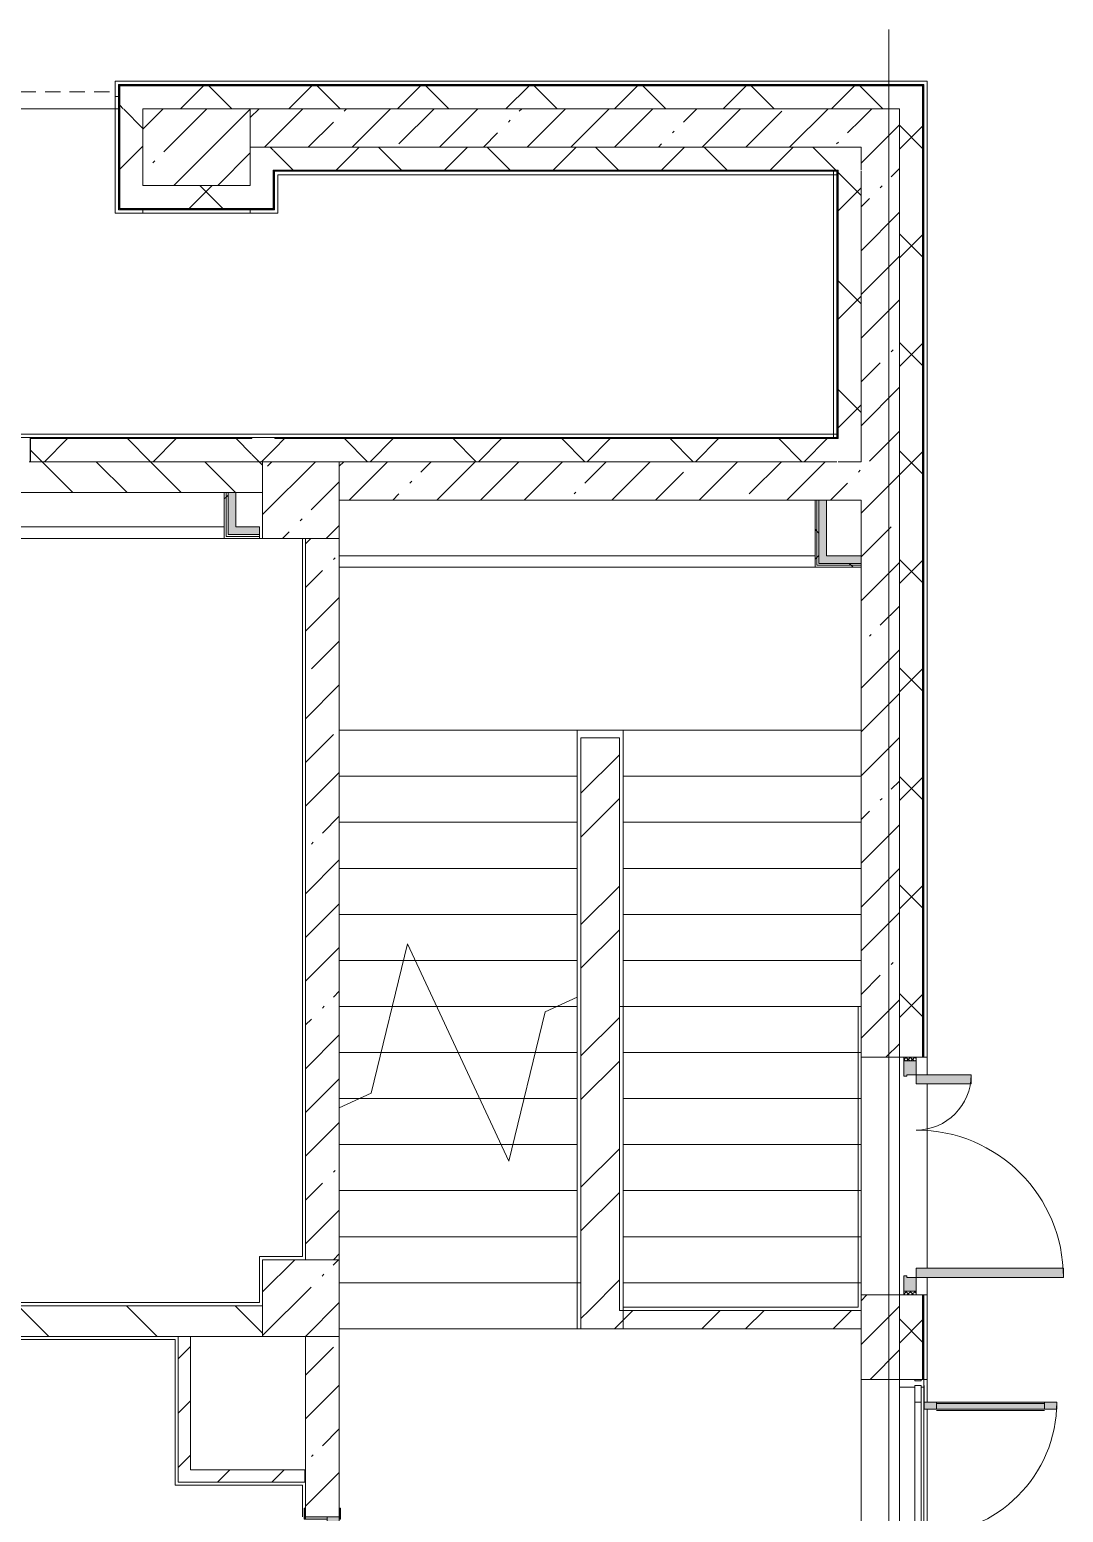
# Model space of a CAD drawing. Header units: millimetres. Extents: x -4185 to 186529, y -8553 to 29097.
# Drawn here: x 178931 to 185667, y 12254 to 21915 of the extents above; entities that cross this region are included whole.
import ezdxf

# ---------------------------------------------------------------- set-up
doc = ezdxf.new("R2010")
doc.units = ezdxf.units.MM
doc.linetypes.add('200_ШТРИХ__ш1_п0_6_', pattern=[160, 100, -60])
for name, color, linetype, lineweight, true_color in [('A-DETL-GENF-6', 7, 'Continuous', 5, 0xaaaaaa), ('A-DETL-GENF-7', 7, 'Continuous', 5, 0xe2e2e2), ('A-DOOR-3', 7, 'Continuous', 5, 0xaaaaaa), ('A-DOOR-4', 7, 'Continuous', 5, 0xe2e2e2), ('A-DOOR-FRAM-2', 7, 'Continuous', 5, 0xe2e2e2), ('A-DOOR-FRAM-3', 7, 'Continuous', 5, 0xaaaaaa), ('A-FLOR-1', 7, 'Continuous', 5, 0xaaaaaa), ('I-WALL-1', 7, 'Continuous', 5, 0xe7e7e7)]:
    doc.layers.add(name, color=color, linetype=linetype, lineweight=lineweight, true_color=true_color)
for name, color, linetype, lineweight in [('A-DETL-MBND-1', 7, '200_ШТРИХ__ш1_п0_6_', 9), ('A-GLAZ-CWMG-2', 7, 'Continuous', 5), ('A-WALL', 7, 'Continuous', 9), ('A-WALL-2', 7, 'Continuous', 5), ('I-WALL-3', 7, 'Continuous', 5), ('S-COLS-2', 7, 'Continuous', 5), ('S-STRS-4', 7, 'Continuous', 5), ('S-STRS-MBND-2', 7, 'Continuous', 5), ('Оси', 7, 'Continuous', 9)]:
    doc.layers.add(name, color=color, linetype=linetype, lineweight=lineweight)
pattern_1 = [(45, (59518.7, 0), (-353.5534, 353.5534), []), (135, (59518.7, 0), (-353.5534, -353.5534), [])]
pattern_2 = [(45, (59518.7, 0), (-285.1231, 285.1231), []), (45, (59803.8, 0), (-285.1231, 285.1231), [504.031, -100.806, 16.764, -84.042])]
pattern_3 = [(45, (59518.7, 0), (-427.6843, 427.6843), []), (45, (59803.8, 0), (-427.6843, 427.6843), [])]
pattern_4 = [(45, (59518.68, 0), (-176.7767, 176.7767), [])]
pattern_5 = [(45, (59518.7, 0), (-530.33, 530.33), []), (135, (59518.7, 0), (-530.33, -530.33), [])]

# ---------------------------------------------------------------- blocks, each defined once
blk = doc.blocks.new('110_Дверь_СКБ_2Ст - Д-1_л_Лестничная клетка EIS60 2-V191-1_10_1_птичка')
at = {"layer": 'A-DOOR-4'}
for points in [[(662.5, 475.4), (662.5, 1010), (612.5, 1010), (612.5, 110), (662.5, 110), (662.5, 317.5)], [(-587.5, 466.9), (-587.5, 510), (-637.5, 510), (-637.5, 110), (-587.5, 110), (-587.5, 317.5)], [(712.5, 30), (697.5, 30), (697.5, -110), (712.5, -110)]]:
    blk.add_hatch(color=256, dxfattribs=at).paths.add_polyline_path(points)
h = blk.add_hatch(color=256, dxfattribs=at)
h.paths.add_polyline_path([(712.5, 110), (662.5, 110), (662.5, 60), (652.5, 60), (652.5, 30), (712.5, 30)])
h.paths.add_polyline_path([(-627.5, 30), (-632.5, 60), (-637.5, 60), (-637.5, 110), (-687.5, 110), (-682.5, 30), (-632.5, 30)])
at = {"layer": 'A-DOOR-FRAM-2'}
for points in [[(-672.5, 118), (-742.5, 118), (-742.5, 110), (-672.5, 112.8)], [(767.5, 117.5), (767.5, 118), (697.5, 117.5), (697.7, 110), (767.5, 110)], [(-672.5, 30), (-687.5, 30), (-682.5, -110), (-672.5, -110)], [(-672.5, -118), (-672.5, -110), (-742.5, -110), (-742.5, -118), (-681.8, -118)], [(767.5, -110), (697.5, -110), (697.5, -118), (767.5, -118)]]:
    blk.add_hatch(color=256, dxfattribs=at).paths.add_polyline_path(points)
at = {"layer": 'A-DOOR-3'}
for p, q in [((662.5, 1010), (612.5, 1010)), ((612.5, 1010), (612.5, 110)), ((662.5, 110), (662.5, 1010)), ((-637.5, 510), (-637.5, 110)), ((-587.5, 510), (-637.5, 510)), ((-587.5, 110), (-587.5, 510)), ((-637.5, 110), (-587.5, 110)), ((612.5, 110), (662.5, 110))]:
    blk.add_line(p, q, dxfattribs=at)
for centre, radius, start, end in [((662.5, 110), 900, 90, 180), ((-637.5, 110), 400, 360, 90)]:
    blk.add_arc(centre, radius, start, end, dxfattribs=at)
at = {"layer": 'A-DOOR-FRAM-3'}
for p, q in [((-672.5, 118), (-742.5, 118)), ((-742.5, 118), (-742.5, 110)), ((-742.5, 110), (-672.5, 110)), ((-637.5, 110), (-687.5, 110)), ((-687.5, 110), (-687.5, 30)), ((-672.5, 110), (-672.5, 118)), ((-637.5, 60), (-637.5, 110)), ((662.5, 110), (662.5, 60)), ((712.5, 110), (662.5, 110)), ((767.5, 118), (697.5, 118)), ((697.5, 118), (697.5, 110)), ((697.5, 110), (767.5, 110)), ((712.5, 30), (712.5, 110)), ((767.5, 110), (767.5, 118)), ((-687.5, 30), (-627.5, 30)), ((-672.5, 30), (-687.5, 30)), ((-687.5, 30), (-687.5, -110)), ((-672.5, -110), (-672.5, 30)), ((-627.5, 60), (-637.5, 60)), ((-627.5, 30), (-627.5, 60)), ((662.5, 60), (652.5, 60)), ((652.5, 60), (652.5, 30)), ((652.5, 30), (712.5, 30)), ((712.5, 30), (697.5, 30)), ((697.5, 30), (697.5, -110)), ((712.5, -110), (712.5, 30)), ((-672.5, -110), (-742.5, -110)), ((-742.5, -110), (-742.5, -118)), ((-742.5, -118), (-672.5, -118)), ((-687.5, -110), (-672.5, -110)), ((-672.5, -118), (-672.5, -110)), ((697.5, -110), (712.5, -110)), ((767.5, -110), (697.5, -110)), ((697.5, -110), (697.5, -118)), ((697.5, -118), (767.5, -118)), ((767.5, -118), (767.5, -110))]:
    blk.add_line(p, q, dxfattribs=at)
blk = doc.blocks.new('BSC_Колонна _Прямоугольная - 700х500-23282984-1_10_1_птичка')
at = {"layer": 'S-COLS-2'}
h = blk.add_hatch(dxfattribs=at)
h.set_pattern_fill('FP_178', color=256, style=0, pattern_type=2)
h.set_pattern_definition([(45, (-120500, -21150), (-285.1231, 285.1231), []), (45, (-120214.88, -21150), (-285.1231, 285.1231), [504.031, -100.806, 16.764, -84.042])])
h.paths.add_polyline_path([(208, -250), (350, -250), (350, 250), (-350, 250), (-350, -250)])
for p, q in [((350, 250), (-350, 250)), ((-350, 250), (-350, -250)), ((350, -250), (350, 250)), ((-350, -250), (350, -250))]:
    blk.add_line(p, q, dxfattribs=at)
blk = doc.blocks.new('110_Дверь_СКБ_2Ст_Наружная - ДН-3_1_л__ Двухстворчатая 1200 х2900 из подвала EI30-23667726-1_10_1_птичка')
at = {"layer": 'A-DOOR-3'}
h = blk.add_hatch(dxfattribs=at)
h.set_pattern_fill('FP_188', color=256, style=0, pattern_type=2)
h.set_pattern_definition([(135, (1526.41, 143.685), (-14.14214, -14.14214), []), (225, (1526.41, 143.685), (14.14214, -14.14214), [])])
h.paths.add_polyline_path([(794.5, 29), (769.5, 29), (769.9, -51), (794.5, -51), (794.5, -31)])
at = {"layer": 'A-DOOR-4'}
for points in [[(679.5, 196.4), (679.5, 989), (619.5, 989), (619.5, 29), (679.5, 31), (679.5, 101)], [(-580.5, 79.1), (-580.5, 389), (-640.5, 389), (-640.5, 29), (-580.5, 31), (-580.5, 79)]]:
    blk.add_hatch(color=256, dxfattribs=at).paths.add_polyline_path(points)
h = blk.add_hatch(color=256, dxfattribs=at)
h.paths.add_polyline_path([(769.5, -39.6), (769.5, 29), (679.5, 29), (679.5, -31), (669.5, -31), (669.5, -51), (769.5, -50.6)])
h.paths.add_polyline_path([(-630.5, -51), (-630.5, -31), (-640.5, -31), (-640.5, 29), (-730.5, 29), (-730.5, -51), (-640.5, -51)])
at = {"layer": 'A-DOOR-FRAM-3'}
h = blk.add_hatch(dxfattribs=at)
h.set_pattern_fill('FP_189', color=256, style=0, pattern_type=2)
h.set_pattern_definition([(45, (-596.384, 143.685), (-14.1421, 14.1421), []), (135, (-596.384, 143.685), (-14.1421, -14.1421), [])])
h.paths.add_polyline_path([(-730.5, -51), (-730.5, 29), (-755.5, 29), (-755.5, -51)])
at = {"layer": 'A-DOOR-3'}
for p, q in [((679.5, 989), (619.5, 989)), ((619.5, 989), (619.5, 29)), ((679.5, 29), (679.5, 989)), ((-640.5, 389), (-640.5, 29)), ((-580.5, 389), (-640.5, 389)), ((-580.5, 29), (-580.5, 389)), ((-640.5, 29), (-580.5, 29)), ((619.5, 29), (679.5, 29))]:
    blk.add_line(p, q, dxfattribs=at)
for centre, radius, start, end in [((679.5, 29), 960, 90, 180), ((-640.5, 29), 360, 0, 90)]:
    blk.add_arc(centre, radius, start, end, dxfattribs=at)
at = {"layer": 'A-DOOR-FRAM-3'}
for p, q in [((-730.5, 29), (-755.5, 29)), ((-755.5, 29), (-755.5, -51)), ((-640.5, 29), (-730.5, 29)), ((-730.5, 29), (-730.5, -51)), ((-730.5, -51), (-730.5, 29)), ((-640.5, -31), (-640.5, 29)), ((679.5, 29), (679.5, -31)), ((769.5, 29), (679.5, 29)), ((769.5, -51), (769.5, 29)), ((794.5, 29), (769.5, 29)), ((769.5, 29), (769.5, -51)), ((794.5, -51), (794.5, 29)), ((-755.5, -51), (-730.5, -51)), ((-730.5, -51), (-630.5, -51)), ((-630.5, -31), (-640.5, -31)), ((-630.5, -51), (-630.5, -31)), ((679.5, -31), (669.5, -31)), ((669.5, -31), (669.5, -51)), ((669.5, -51), (769.5, -51)), ((769.5, -51), (794.5, -51))]:
    blk.add_line(p, q, dxfattribs=at)
blk = doc.blocks.new('Прямоугольный импост - Импост структурный с накладкой - 160мм-18691760-1_10_1_птичка')
at = {"layer": 'A-GLAZ-CWMG-2'}
for p, q in [((-50, 0), (-50, 17)), ((-50, 17), (0, 17)), ((0, 0), (-10, 0)), ((-10, 0), (-10, -40)), ((0, 17), (0, 0)), ((-50, -140), (-50, -40)), ((-10, -40), (0, -40)), ((0, -40), (0, -140)), ((0, -140), (-50, -140))]:
    blk.add_line(p, q, dxfattribs=at)
blk = doc.blocks.new('Дверь_Витражная_СКБ_2Ст - ВН-6-31912847-1_10_1_птичка')
at = {"layer": 'A-DETL-GENF-7'}
for points in [[(-643, -39), (-643, -370), (-598, -370), (-598, -20), (-643, -20)], [(562, -20), (562, -884), (607, -884), (607, -20)], [(607, -17), (607, -20), (705, -17)]]:
    blk.add_hatch(color=256, dxfattribs=at).paths.add_polyline_path(points)
at = {"layer": 'A-DETL-GENF-6'}
for p, q in [((-607, -20), (-715, -20)), ((-715, -20), (-607, -20)), ((-598, -20), (-643, -20)), ((-643, -370), (-643, -20)), ((-598, -20), (-643, -20)), ((-643, -20), (-643, -370)), ((-598, -370), (-598, -20)), ((-598, -370), (-598, -20)), ((562, -20), (607, -20)), ((562, -884), (562, -20)), ((562, -20), (562, -884)), ((607, -20), (562, -20)), ((607, -884), (607, -20)), ((607, -884), (607, -20)), ((607, -20), (715, -20)), ((607, -20), (715, -20)), ((-643, -100), (-598, -100)), ((-633, -290), (-633, -100)), ((-589, -290), (-589, -100)), ((553, -804), (553, -100)), ((607, -100), (562, -100)), ((597, -804), (597, -100)), ((-643, -290), (-598, -290)), ((-643, -370), (-598, -370)), ((-643, -370), (-598, -370)), ((607, -804), (562, -804)), ((607, -884), (562, -884)), ((562, -884), (607, -884))]:
    blk.add_line(p, q, dxfattribs=at)
at = {"layer": 'A-DOOR-3'}
for p, q in [((-715, 40), (-607, 40)), ((-715, 0), (-715, 40)), ((-607, 40), (-607, 0)), ((607, 40), (715, 40)), ((607, 0), (607, 40)), ((715, 40), (715, 0)), ((-607, 0), (-715, 0)), ((-607, -370), (-607, -20)), ((715, 0), (607, 0)), ((607, -884), (607, -20))]:
    blk.add_line(p, q, dxfattribs=at)
for centre, radius, start, end in [((-607, -20), 350, 270, 0), ((607, -20), 864, 180, 270)]:
    blk.add_arc(centre, radius, start, end, dxfattribs=at)
blk = doc.blocks.new('Прямоугольный импост - Импост структурный с накладкой - 160мм-23689444-1_10_1_птичка')
at = {"layer": 'A-GLAZ-CWMG-2'}
for p, q in [((125081, 13070), (125081, 11660)), ((125238, 13070), (125238, 11660)), ((125181, 12972), (125181, 11758)), ((125221, 12972), (125221, 11758))]:
    blk.add_line(p, q, dxfattribs=at)
blk = doc.blocks.new('BSC_Колонна _Прямоугольная - 500х500-V238-1_10_1_птичка')
at = {"layer": 'S-COLS-2'}
h = blk.add_hatch(dxfattribs=at)
h.set_pattern_fill('FP_192', color=256, style=0, pattern_type=2)
h.set_pattern_definition([(45, (-121180, -18850), (-285.1231, 285.1231), []), (45, (-120894.88, -18850), (-285.1231, 285.1231), [504.031, -100.806, 16.764, -84.042])])
h.paths.add_polyline_path([(230, -250), (250, -250), (250, 250), (-250, 250), (-250, -250), (30, -250)])
for p, q in [((250, 250), (-250, 250)), ((-250, 250), (-250, -250)), ((250, -250), (250, 250)), ((-250, -250), (250, -250))]:
    blk.add_line(p, q, dxfattribs=at)
blk = doc.blocks.new('BSC_Колонна _Прямоугольная - 500х500-22291386-1_10_1_птичка')
at = {"layer": 'S-COLS-2'}
h = blk.add_hatch(dxfattribs=at)
h.set_pattern_fill('FP_193', color=256, style=0, pattern_type=2)
h.set_pattern_definition([(45, (-121180, -13650), (-285.1231, 285.1231), []), (45, (-120894.88, -13650), (-285.1231, 285.1231), [504.031, -100.806, 16.764, -84.042])])
h.paths.add_polyline_path([(109, -250), (250, -250), (250, 250), (-250, 250), (-250, -250), (62, -250)])
for p, q in [((250, 250), (-250, 250)), ((-250, 250), (-250, -250)), ((250, -250), (250, 250)), ((-250, -250), (250, -250))]:
    blk.add_line(p, q, dxfattribs=at)
blk = doc.blocks.new('BSC_Колонна _Прямоугольная - 500х500-V245-1_10_1_птичка')
at = {"layer": 'S-COLS-2'}
for p, q in [((250, 250), (-250, 250)), ((-250, 250), (-250, -250)), ((250, -250), (250, 250)), ((-250, -250), (250, -250))]:
    blk.add_line(p, q, dxfattribs=at)
blk = doc.blocks.new('Зашивка приборов отопления2 - Зашивка приборов отопления-33269377-1_10_1_птичка')
at = {"layer": 'A-WALL-2'}
for p, q in [((119410, 18900), (118210, 18900)), ((120680.1, 18675), (120680.1, 18900)), ((118010, 18675), (120680.1, 18675)), ((120680.1, 18675), (118010, 18675)), ((120680.1, 18600), (120680.1, 18675)), ((118010, 18600), (120680.1, 18600))]:
    blk.add_line(p, q, dxfattribs=at)
blk = doc.blocks.new('Зашивка приборов отопления3 - Зашивка приборов отопления-33270266-1_10_1_птичка')
at = {"layer": 'A-WALL-2'}
for p, q in [((121430, 18487.5), (124530, 18487.5)), ((124530, 18487.5), (121430, 18487.5)), ((121430, 18412.5), (124530, 18412.5))]:
    blk.add_line(p, q, dxfattribs=at)

msp = doc.modelspace()

# ---------------------------------------------------------------- hatches: boundary and pattern name
at = {"layer": 'A-WALL-2'}
h = msp.add_hatch(dxfattribs=at)
h.set_pattern_fill('FP_109', color=256, style=0, pattern_type=2)
h.set_pattern_definition(pattern_1)
h.paths.add_polyline_path([(184598.7, 21400), (184594.3, 21550), (179518.7, 21550), (179518.7, 21400), (184348.7, 21400)])
h = msp.add_hatch(dxfattribs=at)
h.set_pattern_fill('FP_109', color=256, style=0, pattern_type=2)
h.set_pattern_definition(pattern_1)
h.paths.add_polyline_path([(184748.7, -250), (184748.7, 7700), (184598.7, 7700), (184598.7, -250), (184708.7, -250)])
h.paths.add_polyline_path([(184747, 8900), (184748.7, 8900), (184748.7, 10820), (184598.7, 10820), (184598.7, 8900), (184708.7, 8900)])
h.paths.add_polyline_path([(184598.7, 13120), (184748.7, 13120), (184748.7, 13670), (184598.7, 13670), (184598.7, 13293.6)])
h.paths.add_polyline_path([(184598.7, 15220), (184748.7, 15220), (184748.7, 21550), (184598.7, 21550), (184598.7, 15593.2)])
h = msp.add_hatch(dxfattribs=at)
h.set_pattern_fill('FP_109', color=256, style=0, pattern_type=2)
h.set_pattern_definition(pattern_1)
h.paths.add_polyline_path([(179518.7, 20750), (179668.7, 20750), (179668.7, 21400), (179518.7, 21395.4), (179518.7, 20900)])
h = msp.add_hatch(dxfattribs=at)
h.set_pattern_fill('FP_109', color=256, style=0, pattern_type=2)
h.set_pattern_definition(pattern_1)
h.paths.add_polyline_path([(180368.7, 20750), (180518.7, 20750), (180518.7, 21150), (180368.7, 21150), (180368.7, 20900)])
h = msp.add_hatch(dxfattribs=at)
h.set_pattern_fill('FP_109', color=256, style=0, pattern_type=2)
h.set_pattern_definition(pattern_1)
h.paths.add_polyline_path([(184198.7, 21000), (184348.7, 21000), (184348.7, 21150), (180518.7, 21150), (180521.7, 21000), (184146.1, 21000)])
h = msp.add_hatch(dxfattribs=at)
h.set_pattern_fill('FP_109', color=256, style=0, pattern_type=2)
h.set_pattern_definition(pattern_1)
h.paths.add_polyline_path([(184348.7, 19100), (184348.7, 21000), (184198.7, 20997), (184198.7, 19100), (184294.8, 19100)])
h = msp.add_hatch(dxfattribs=at)
h.set_pattern_fill('FP_109', color=256, style=0, pattern_type=2)
h.set_pattern_definition(pattern_1)
h.paths.add_polyline_path([(180226.7, 20750), (180368.7, 20750), (180368.7, 20900), (179668.7, 20900), (179668.7, 20750)])
h = msp.add_hatch(dxfattribs=at)
h.set_pattern_fill('FP_109', color=256, style=0, pattern_type=2)
h.set_pattern_definition(pattern_1)
h.paths.add_polyline_path([(172427.5, 19100), (172409.1, 19125), (172419.1, 19100)])
h.paths.add_polyline_path([(172324.5, 19100), (172339.1, 19100), (172319.1, 19218.2), (172319.1, 19100)])
h.paths.add_polyline_path([(180370.7, 19100), (180378.7, 19100), (180375.7, 19250), (178936.7, 19250), (178936.7, 19100), (179297.2, 19100)])
h.paths.add_polyline_path([(177528.7, 19100), (177720.7, 19100), (177720.7, 19250), (175019.1, 19250), (175019.1, 19100), (177438.3, 19100)])
h.paths.add_polyline_path([(172375, 19158.9), (172376.2, 19170.9), (172369.1, 19180.7), (172369.1, 19250), (172319, 19250), (172324.5, 19228.8), (172369.1, 19167.1)])
h = msp.add_hatch(dxfattribs=at)
h.set_pattern_fill('FP_109', color=256, style=0, pattern_type=2)
h.set_pattern_definition(pattern_1)
h.paths.add_polyline_path([(180448.7, 19100), (180528.7, 19100), (180528.7, 19258), (180378.7, 19253), (180378.7, 19100)])
h = msp.add_hatch(dxfattribs=at)
h.set_pattern_fill('FP_109', color=256, style=0, pattern_type=2)
h.set_pattern_definition(pattern_1)
h.paths.add_polyline_path([(181156.2, 19100), (184198.7, 19100), (184195.7, 19250), (180528.7, 19250), (180528.7, 19100), (180948.7, 19100)])
h = msp.add_hatch(dxfattribs=at)
h.set_pattern_fill('FP_91', color=256, style=0, pattern_type=2)
h.set_pattern_definition([(135, (59518.68, 0), (-176.7767, -176.7767), [])])
h.paths.add_polyline_path([(180428.7, 18900), (180448.7, 18900), (180448.7, 19100), (178928.7, 19100), (178928.7, 18900), (180198.8, 18900)])
h.paths.add_polyline_path([(177548.7, 18900), (177728.7, 18900), (177723.7, 19100), (177528.7, 19100), (177528.7, 18900)])
at = {"layer": 'I-WALL-1'}
for points in [[(180274.3, 18675), (180274.3, 18900), (180224.3, 18900), (180224.3, 18675)], [(184123.7, 18487.5), (184123.7, 18850), (184073.7, 18848), (184073.7, 18487.5)], [(180224.3, 18625), (180428.7, 18625), (180428.7, 18675), (180224.3, 18675)], [(184348.7, 18437.5), (184348.7, 18487.5), (184073.7, 18487.5), (184073.7, 18437.5), (184346.7, 18437.5)]]:
    msp.add_hatch(color=256, dxfattribs=at).paths.add_polyline_path(points)
at = {"layer": 'I-WALL-3'}
h = msp.add_hatch(dxfattribs=at)
h.set_pattern_fill('FP_90', color=256, style=0, pattern_type=2)
h.set_pattern_definition(pattern_2)
h.paths.add_polyline_path([(184348.7, 21150), (184348.7, 21400), (180368.7, 21400), (180368.7, 21150), (184134.3, 21150)])
h = msp.add_hatch(dxfattribs=at)
h.set_pattern_fill('FP_90', color=256, style=0, pattern_type=2)
h.set_pattern_definition(pattern_2)
h.paths.add_polyline_path([(184598.7, 10600), (184598.7, 10820), (184348.7, 10820), (184348.7, 10600), (184398.7, 10600)])
h.paths.add_polyline_path([(184598.7, 13120), (184598.7, 13670), (184348.7, 13670), (184348.7, 13120)])
h.paths.add_polyline_path([(184348.7, 15220), (184598.7, 15220), (184598.7, 21400), (184348.7, 21400), (184348.7, 15550)])
h = msp.add_hatch(dxfattribs=at)
h.set_pattern_fill('FP_90', color=256, style=0, pattern_type=2)
h.set_pattern_definition(pattern_2)
h.paths.add_polyline_path([(184190.7, 18850), (184348.7, 18850), (184348.7, 19100), (180948.7, 19100), (180948.7, 18850), (184123.7, 18850)])
h = msp.add_hatch(dxfattribs=at)
h.set_pattern_fill('FP_201', color=256, style=0, pattern_type=2)
h.set_pattern_definition(pattern_5)
h.paths.add_polyline_path([(180208.7, 18612.5), (180211.8, 18612.5), (180211.8, 18900), (180199.3, 18900), (180199.3, 18612.5)])
h = msp.add_hatch(dxfattribs=at)
h.set_pattern_fill('FP_201', color=256, style=0, pattern_type=2)
h.set_pattern_definition(pattern_5)
h.paths.add_polyline_path([(180224.3, 18625), (180224.3, 18900), (180211.8, 18900), (180211.8, 18625)])
h = msp.add_hatch(dxfattribs=at)
h.set_pattern_fill('FP_201', color=256, style=0, pattern_type=2)
h.set_pattern_definition(pattern_5)
h.paths.add_polyline_path([(184061.2, 18425), (184061.2, 18850), (184048.7, 18850), (184048.7, 18425), (184058.1, 18425)])
h = msp.add_hatch(dxfattribs=at)
h.set_pattern_fill('FP_201', color=256, style=0, pattern_type=2)
h.set_pattern_definition(pattern_5)
h.paths.add_polyline_path([(184073.7, 18437.5), (184073.7, 18850), (184061.2, 18849), (184061.2, 18437.5)])
h = msp.add_hatch(dxfattribs=at)
h.set_pattern_fill('FP_90', color=256, style=0, pattern_type=2)
h.set_pattern_definition(pattern_2)
h.paths.add_polyline_path([(180948.7, 10380), (180948.7, 10825), (180728.7, 10825), (180728.7, 10380)])
h.paths.add_polyline_path([(180868.7, 12225), (180948.7, 12225), (180948.7, 13400), (180728.7, 13400), (180728.7, 12225)])
h.paths.add_polyline_path([(180847.2, 13900), (180948.7, 13900), (180948.7, 18600), (180728.7, 18600), (180728.7, 13900), (180740.7, 13900)])
h = msp.add_hatch(dxfattribs=at)
h.set_pattern_fill('FP_201', color=256, style=0, pattern_type=2)
h.set_pattern_definition(pattern_5)
h.paths.add_polyline_path([(184348.7, 18412.5), (184347.7, 18425), (184048.7, 18425), (184048.7, 18412.5), (184347.6, 18412.5)])
h = msp.add_hatch(dxfattribs=at)
h.set_pattern_fill('FP_201', color=256, style=0, pattern_type=2)
h.set_pattern_definition(pattern_5)
h.paths.add_polyline_path([(184347.7, 18425), (184348.7, 18425), (184346.7, 18437.5), (184061.2, 18437.5), (184061.2, 18425), (184123.7, 18425)])
h = msp.add_hatch(dxfattribs=at)
h.set_pattern_fill('FP_160', color=256, style=0, pattern_type=2)
h.set_pattern_definition(pattern_3)
h.paths.add_polyline_path([(182523.7, 13570), (182773.7, 13570), (182773.7, 17300), (182523.7, 17300), (182523.7, 13750)])
h = msp.add_hatch(dxfattribs=at)
h.set_pattern_fill('FP_108', color=256, style=0, pattern_type=2)
h.set_pattern_definition([(135, (59518.7, 0), (-353.5534, -353.5534), [])])
h.paths.add_polyline_path([(180448.7, 13400), (180448.7, 13600), (175618.7, 13600), (175618.7, 13400), (180226.7, 13400)])
h = msp.add_hatch(dxfattribs=at)
h.set_pattern_fill('FP_160', color=256, style=0, pattern_type=2)
h.set_pattern_definition(pattern_3)
h.paths.add_polyline_path([(182798.7, 13450), (184348.7, 13450), (184348.7, 13570), (182523.7, 13570), (182523.7, 13450), (182773.7, 13450)])
h = msp.add_hatch(dxfattribs=at)
h.set_pattern_fill('FP_107', color=256, style=0, pattern_type=2)
h.set_pattern_definition(pattern_4)
h.paths.add_polyline_path([(179898.7, 12450), (179978.7, 12450), (179978.7, 13400), (179898.7, 13400), (179898.7, 13077.6)])
h = msp.add_hatch(dxfattribs=at)
h.set_pattern_fill('FP_107', color=256, style=0, pattern_type=2)
h.set_pattern_definition(pattern_4)
h.paths.add_polyline_path([(180723.7, 12450), (180723.7, 12530), (179978.7, 12530), (179978.7, 12450), (180708.7, 12450)])

# ---------------------------------------------------------------- linework, layer by layer
at = {"layer": 'A-DETL-MBND-1'}
for p, q in [((170711.3, 21510), (179488.7, 21510)), ((179488.7, 21400), (170790.8, 21400))]:
    msp.add_line(p, q, dxfattribs=at)
at = {"layer": 'A-FLOR-1'}
for p, q in [((179488.7, 21400), (170790.8, 21400)), ((180428.7, 18600), (180448.7, 18600)), ((180708.7, 18600), (180708.7, 13920)), ((184348.7, 15550), (182773.7, 15550)), ((182798.7, 15550), (182798.7, 13590)), ((184328.7, 13590), (184328.7, 15550)), ((180428.7, 13920), (180428.7, 13620)), ((180708.7, 13920), (180428.7, 13920)), ((182523.7, 13750), (182498.7, 13750)), ((180428.7, 13620), (177548.7, 13620)), ((182798.7, 13590), (184328.7, 13590)), ((182523.7, 13450), (182498.7, 13450)), ((173192.9, 13380), (179878.7, 13380)), ((179878.7, 12430), (179878.7, 13380)), ((180708.7, 12430), (179878.7, 12430)), ((180708.7, 12225), (180708.7, 12430))]:
    msp.add_line(p, q, dxfattribs=at)
at = {"layer": 'A-WALL'}
for p, q in [((179515.7, 21553), (184751.7, 21553)), ((179515.7, 20747), (179515.7, 21553)), ((179518.7, 21550), (184748.7, 21550)), ((179518.7, 20750), (179518.7, 21550)), ((184748.7, 15220), (184748.7, 21550)), ((184751.7, 15220), (184751.7, 21553)), ((184598.7, 21400), (184598.7, 15220)), ((180526.7, 21150), (180518.7, 21150)), ((184348.7, 21000), (184348.7, 21150)), ((184198.7, 21000), (180518.7, 21000)), ((180518.7, 20750), (180518.7, 21000)), ((184195.7, 20997), (180521.7, 20997)), ((180521.7, 20747), (180521.7, 20997)), ((180526.7, 20997), (180526.7, 20992)), ((184195.7, 19253), (184195.7, 20997)), ((184198.7, 19250), (184198.7, 21000)), ((184348.7, 20992), (184348.7, 19100)), ((180521.7, 20747), (179515.7, 20747)), ((180518.7, 20750), (179518.7, 20750)), ((178933.7, 19253), (178933.7, 19100)), ((180375.7, 19253), (178933.7, 19253)), ((180378.7, 19250), (178936.7, 19250)), ((178936.7, 19250), (178936.7, 19100)), ((180370.7, 19253), (180370.7, 19258)), ((180375.7, 19258), (180375.7, 19253)), ((180378.7, 19258), (180378.7, 19250)), ((180528.7, 19250), (180528.7, 19258)), ((180528.7, 19253), (184195.7, 19253)), ((180528.7, 19250), (184198.7, 19250)), ((180448.7, 19100), (178928.7, 19100)), ((184198.7, 19100), (184348.7, 19100)), ((180211.8, 18900), (180211.8, 18612.5)), ((180224.3, 18900), (180224.3, 18625)), ((184123.7, 18850), (184048.7, 18850)), ((184061.2, 18850), (184061.2, 18425)), ((184073.7, 18850), (184073.7, 18437.5)), ((180211.8, 18612.5), (180428.7, 18612.5)), ((180224.3, 18625), (180428.7, 18625)), ((184348.7, 18412.5), (184348.7, 18487.5)), ((184061.2, 18425), (184348.7, 18425)), ((184073.7, 18437.5), (184348.7, 18437.5)), ((184598.7, 13670), (184598.7, 13120)), ((184748.7, 13120), (184748.7, 13670)), ((184751.7, 13120), (184751.7, 13670)), ((184348.7, 13450), (184348.7, 13570)), ((179978.7, 13400), (179898.7, 13400))]:
    msp.add_line(p, q, dxfattribs=at)
at = {"layer": 'A-WALL-2'}
for p, q in [((179488.7, 21580), (184778.7, 21580)), ((179488.7, 20720), (179488.7, 21580)), ((184756.7, 21558), (179510.7, 21558)), ((179510.7, 21558), (179510.7, 20742)), ((184756.7, 15220), (184756.7, 21558)), ((184778.7, 21580), (184778.7, 15105)), ((179510.7, 21479), (179488.7, 21479)), ((179510.7, 21400), (179488.7, 21400)), ((180368.7, 21400), (184598.7, 21400)), ((180526.7, 20992), (184190.7, 20992)), ((180526.7, 20742), (180526.7, 20992)), ((184190.7, 20970), (180548.7, 20970)), ((180548.7, 20970), (180548.7, 20720)), ((184168.7, 19258), (184168.7, 20992)), ((184190.7, 20992), (184190.7, 19258)), ((180548.7, 20720), (179488.7, 20720)), ((179510.7, 20742), (180526.7, 20742)), ((179668.7, 20742), (179668.7, 20720)), ((180368.7, 20720), (180368.7, 20742)), ((174871.1, 19280), (184190.7, 19280)), ((180528.7, 19258), (175019.1, 19258)), ((184190.7, 19258), (180528.7, 19258)), ((177528.7, 18900), (180448.7, 18900)), ((184598.7, 15220), (184626.7, 15220)), ((184598.7, 13670), (184598.7, 15220)), ((184706.7, 15220), (184778.7, 15220)), ((184778.7, 15045), (184778.7, 13845)), ((184778.7, 13785), (184778.7, 12972)), ((184626.7, 13670), (184598.7, 13670)), ((184778.7, 13670), (184706.7, 13670)), ((184756.7, 13120), (184756.7, 13670)), ((184598.7, 13120), (184778.7, 13120)), ((184598.7, 10820), (184598.7, 13120)), ((184778.7, 12927), (184778.7, 11767))]:
    msp.add_line(p, q, dxfattribs=at)
at = {"layer": 'I-WALL-3'}
for p, q in [((184348.7, 21400), (180368.7, 21400)), ((180368.7, 21150), (184348.7, 21150)), ((184190.7, 19100), (180948.7, 19100)), ((180199.3, 18900), (180199.3, 18600)), ((180274.3, 18675), (180274.3, 18900)), ((180948.7, 18850), (184048.7, 18850)), ((184048.7, 18850), (184048.7, 18412.5)), ((184123.7, 18850), (184348.7, 18850)), ((184123.7, 18487.5), (184123.7, 18850)), ((184348.7, 18850), (184348.7, 18487.5)), ((180428.7, 18675), (180274.3, 18675)), ((180428.7, 18600), (180428.7, 18675)), ((180199.3, 18600), (180428.7, 18600)), ((180728.7, 18600), (180728.7, 13900)), ((180948.7, 13900), (180948.7, 18600)), ((184348.7, 18487.5), (184123.7, 18487.5)), ((184048.7, 18412.5), (184348.7, 18412.5)), ((184348.7, 18412.5), (184348.7, 13570)), ((182523.7, 17300), (182523.7, 13450)), ((182773.7, 17300), (182523.7, 17300)), ((182773.7, 13570), (182773.7, 17300)), ((184348.7, 15220), (184598.7, 15220)), ((184598.7, 13670), (184348.7, 13670)), ((180448.7, 13600), (177528.7, 13600)), ((184348.7, 13570), (182773.7, 13570)), ((182523.7, 13450), (184348.7, 13450)), ((184348.7, 10600), (184348.7, 13450)), ((175618.7, 13400), (179898.7, 13400)), ((179898.7, 13400), (179898.7, 12450)), ((179978.7, 13400), (180448.7, 13400)), ((179978.7, 12530), (179978.7, 13400)), ((180728.7, 13400), (180728.7, 12280)), ((180948.7, 12280), (180948.7, 13400)), ((184348.7, 13120), (184598.7, 13120)), ((180723.7, 12530), (179978.7, 12530)), ((180723.7, 12450), (180723.7, 12530)), ((179898.7, 12450), (180723.7, 12450))]:
    msp.add_line(p, q, dxfattribs=at)
at = {"layer": 'S-STRS-4'}
for p, q in [((180948.7, 17350), (182498.7, 17350)), ((180948.7, 17350), (182498.7, 17350)), ((182498.7, 17350), (182798.7, 17350)), ((182498.7, 17050), (182498.7, 17350)), ((184348.7, 17350), (182798.7, 17350)), ((182798.7, 17350), (182798.7, 17050)), ((184348.7, 17350), (182798.7, 17350)), ((180948.7, 17050), (182498.7, 17050)), ((180948.7, 17050), (182498.7, 17050)), ((182498.7, 16750), (182498.7, 17050)), ((182798.7, 17050), (182798.7, 16750)), ((184348.7, 17050), (182798.7, 17050)), ((184348.7, 17050), (182798.7, 17050)), ((180948.7, 16750), (182498.7, 16750)), ((180948.7, 16750), (182498.7, 16750)), ((182498.7, 16450), (182498.7, 16750)), ((182798.7, 16750), (182798.7, 16450)), ((184348.7, 16750), (182798.7, 16750)), ((184348.7, 16750), (182798.7, 16750)), ((180948.7, 16450), (182498.7, 16450)), ((180948.7, 16450), (182498.7, 16450)), ((182498.7, 16150), (182498.7, 16450)), ((182798.7, 16450), (182798.7, 16150)), ((184348.7, 16450), (182798.7, 16450)), ((184348.7, 16450), (182798.7, 16450)), ((180948.7, 16150), (182498.7, 16150)), ((180948.7, 16150), (182498.7, 16150)), ((182498.7, 15850), (182498.7, 16150)), ((182798.7, 16150), (182798.7, 15850)), ((184348.7, 16150), (182798.7, 16150)), ((184348.7, 16150), (182798.7, 16150)), ((180948.7, 15850), (181367.2, 15850)), ((180948.7, 15850), (181367.2, 15850)), ((181367.2, 15850), (181443.9, 15850)), ((181367.2, 15850), (181443.9, 15850)), ((181443.9, 15850), (182498.7, 15850)), ((181443.9, 15850), (182498.7, 15850)), ((182498.7, 15611.4), (182498.7, 15850)), ((182798.7, 15850), (182798.7, 15550)), ((184348.7, 15850), (182798.7, 15850)), ((184348.7, 15850), (182798.7, 15850)), ((182498.7, 15550), (182498.7, 15611.4)), ((180948.7, 15550), (181294.3, 15550)), ((180948.7, 15550), (181294.3, 15550)), ((181294.3, 15550), (181583.8, 15550)), ((181294.3, 15550), (181583.8, 15550)), ((181583.8, 15550), (182367, 15550)), ((181583.8, 15550), (182367, 15550)), ((182367, 15550), (182498.7, 15550)), ((182367, 15550), (182498.7, 15550)), ((182498.7, 15250), (182498.7, 15550)), ((184348.7, 15550), (182798.7, 15550)), ((180948.7, 15250), (181221.4, 15250)), ((180948.7, 15250), (181221.4, 15250)), ((181221.4, 15250), (181723.7, 15250)), ((181221.4, 15250), (181723.7, 15250)), ((181723.7, 15250), (182225.9, 15250)), ((181723.7, 15250), (182225.9, 15250)), ((182225.9, 15250), (182498.7, 15250)), ((182225.9, 15250), (182498.7, 15250)), ((182498.7, 14950), (182498.7, 15250)), ((180948.7, 14950), (181080.3, 14950)), ((180948.7, 14950), (181080.3, 14950)), ((181080.3, 14950), (181863.6, 14950)), ((181080.3, 14950), (181863.6, 14950)), ((181863.6, 14950), (182153, 14950)), ((181863.6, 14950), (182153, 14950)), ((182153, 14950), (182498.7, 14950)), ((182153, 14950), (182498.7, 14950)), ((182498.7, 14650), (182498.7, 14950)), ((180948.7, 14650), (182003.5, 14650)), ((180948.7, 14650), (182003.5, 14650)), ((182003.5, 14650), (182080.1, 14650)), ((182003.5, 14650), (182080.1, 14650)), ((182080.1, 14650), (182498.7, 14650)), ((182080.1, 14650), (182498.7, 14650)), ((182498.7, 14350), (182498.7, 14650)), ((180948.7, 14350), (182498.7, 14350)), ((180948.7, 14350), (182498.7, 14350)), ((182498.7, 14050), (182498.7, 14350)), ((180948.7, 14050), (182498.7, 14050)), ((180948.7, 14050), (182498.7, 14050)), ((182498.7, 13750), (182498.7, 14050)), ((180948.7, 13750), (182498.7, 13750)), ((180948.7, 13750), (182498.7, 13750)), ((182498.7, 13450), (182498.7, 13750)), ((180948.7, 13450), (182498.7, 13450)), ((180948.7, 13450), (182498.7, 13450))]:
    msp.add_line(p, q, dxfattribs=at)
at = {"layer": 'S-STRS-MBND-2'}
for p, q in [((180948.7, 18850), (180948.7, 17350)), ((184348.7, 18850), (180948.7, 18850)), ((184348.7, 17350), (184348.7, 18850)), ((180948.7, 17350), (182498.7, 17350)), ((180948.7, 15550), (180948.7, 17350)), ((180948.7, 17350), (182498.7, 17350)), ((182498.7, 17350), (182798.7, 17350)), ((182498.7, 15611.4), (182498.7, 17350)), ((184348.7, 17350), (182798.7, 17350)), ((182798.7, 17350), (182798.7, 13450)), ((184348.7, 17350), (182798.7, 17350)), ((184348.7, 17350), (184348.7, 13450)), ((180948.7, 17050), (182498.7, 17050)), ((180948.7, 17050), (182498.7, 17050)), ((184348.7, 17050), (182798.7, 17050)), ((184348.7, 17050), (182798.7, 17050)), ((180948.7, 16750), (182498.7, 16750)), ((180948.7, 16750), (182498.7, 16750)), ((184348.7, 16750), (182798.7, 16750)), ((184348.7, 16750), (182798.7, 16750)), ((180948.7, 16450), (182498.7, 16450)), ((180948.7, 16450), (182498.7, 16450)), ((184348.7, 16450), (182798.7, 16450)), ((184348.7, 16450), (182798.7, 16450)), ((180948.7, 16150), (182498.7, 16150)), ((180948.7, 16150), (182498.7, 16150)), ((184348.7, 16150), (182798.7, 16150)), ((184348.7, 16150), (182798.7, 16150)), ((181393.5, 15958.1), (181157.2, 14985.9)), ((182053.9, 14541.9), (181393.5, 15958.1)), ((180948.7, 15850), (181367.2, 15850)), ((180948.7, 15850), (181367.2, 15850)), ((181443.9, 15850), (182498.7, 15850)), ((181443.9, 15850), (182498.7, 15850)), ((184348.7, 15850), (182798.7, 15850)), ((184348.7, 15850), (182798.7, 15850)), ((182498.7, 15611.4), (182290.1, 15514.1)), ((180948.7, 15550), (181294.3, 15550)), ((180948.7, 15550), (181294.3, 15550)), ((181583.8, 15550), (182367, 15550)), ((181583.8, 15550), (182367, 15550)), ((182290.1, 15514.1), (182053.9, 14541.9)), ((184348.7, 15550), (182798.7, 15550)), ((184348.7, 15550), (182798.7, 15550)), ((180948.7, 15250), (181221.4, 15250)), ((180948.7, 15250), (181221.4, 15250)), ((181723.7, 15250), (182225.9, 15250)), ((181723.7, 15250), (182225.9, 15250)), ((184348.7, 15250), (182798.7, 15250)), ((184348.7, 15250), (182798.7, 15250)), ((181157.2, 14985.9), (180948.7, 14888.6)), ((180948.7, 14950), (181080.3, 14950)), ((180948.7, 14950), (181080.3, 14950)), ((181863.6, 14950), (182153, 14950)), ((181863.6, 14950), (182153, 14950)), ((184348.7, 14950), (182798.7, 14950)), ((184348.7, 14950), (182798.7, 14950)), ((182003.5, 14650), (182080.1, 14650)), ((182003.5, 14650), (182080.1, 14650)), ((184348.7, 14650), (182798.7, 14650)), ((184348.7, 14650), (182798.7, 14650)), ((184348.7, 14350), (182798.7, 14350)), ((184348.7, 14350), (182798.7, 14350)), ((184348.7, 14050), (182798.7, 14050)), ((184348.7, 14050), (182798.7, 14050)), ((184348.7, 13750), (182798.7, 13750)), ((184348.7, 13750), (182798.7, 13750)), ((184348.7, 13450), (182798.7, 13450))]:
    msp.add_line(p, q, dxfattribs=at)
at = {"layer": 'Оси'}
msp.add_line((184528.7, 10029.8), (184528.7, 21915.1), dxfattribs=at)

# ---------------------------------------------------------------- block references
at = {"layer": 'A-DOOR-3'}
for name, p, rotation in [('110_Дверь_СКБ_2Ст_Наружная - ДН-3_1_л__ Двухстворчатая 1200 х2900 из подвала EI30-23667726-1_10_1_птичка', (184677.7, 14464.5), 269.9999999999999), ('Дверь_Витражная_СКБ_2Ст - ВН-6-31912847-1_10_1_птичка', (184739.7, 12365), 89.99999999999957), ('110_Дверь_СКБ_2Ст - Д-1_л_Лестничная клетка EIS60 2-V191-1_10_1_птичка', (180838.7, 11537.5), 269.9999999999999)]:
    msp.add_blockref(name, p, dxfattribs=dict(at, rotation=rotation))
at = {"layer": 'A-GLAZ-CWMG-2', "extrusion": (0, 0, -1), "rotation": 90.00000000000044}
msp.add_blockref('Прямоугольный импост - Импост структурный с накладкой - 160мм-18691760-1_10_1_птичка', (-184739.7, 13120), dxfattribs=at)
at = {"layer": 'A-GLAZ-CWMG-2'}
msp.add_blockref('Прямоугольный импост - Импост структурный с накладкой - 160мм-23689444-1_10_1_птичка', (59518.7, 0), dxfattribs=at)
at = {"layer": 'A-WALL-2'}
for name in ['Зашивка приборов отопления2 - Зашивка приборов отопления-33269377-1_10_1_птичка', 'Зашивка приборов отопления3 - Зашивка приборов отопления-33270266-1_10_1_птичка']:
    msp.add_blockref(name, (59518.7, 0), dxfattribs=at)
at = {"layer": 'S-COLS-2'}
for name, p in [('BSC_Колонна _Прямоугольная - 700х500-23282984-1_10_1_птичка', (180018.7, 21150)), ('BSC_Колонна _Прямоугольная - 500х500-V238-1_10_1_птичка', (180698.7, 18850)), ('BSC_Колонна _Прямоугольная - 500х500-V245-1_10_1_птичка', (180698.7, 18850)), ('BSC_Колонна _Прямоугольная - 500х500-22291386-1_10_1_птичка', (180698.7, 13650))]:
    msp.add_blockref(name, p, dxfattribs=at)

doc.saveas('drawing.dxf')
